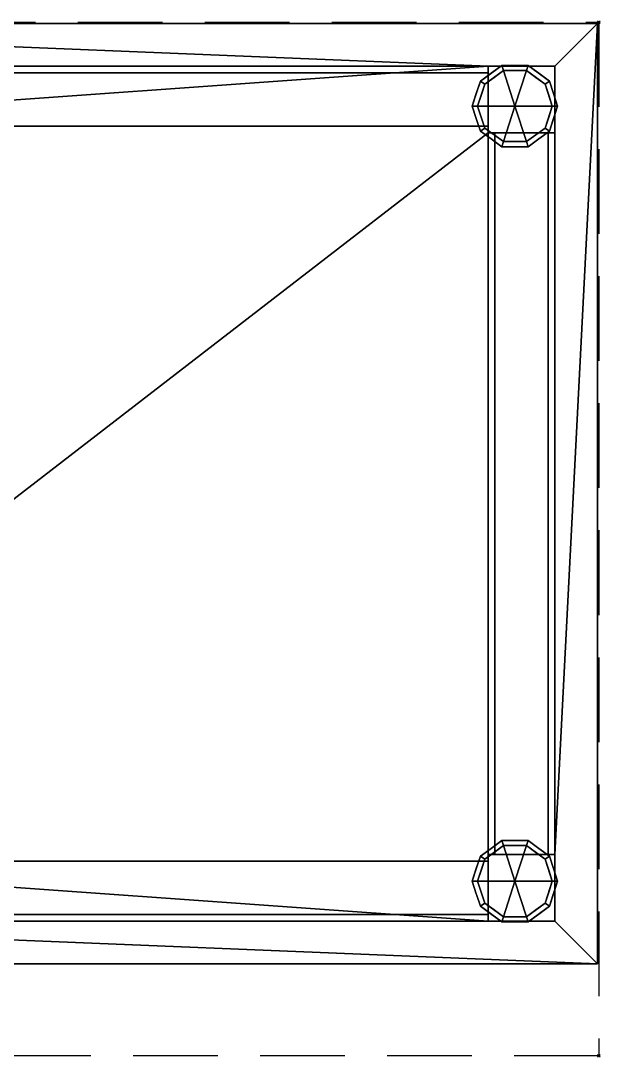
# Model space of a CAD drawing. Header units: millimetres. Extents: x -1 to 868, y -776 to 1.
# Drawn here: x 434 to 868, y -776 to 1 of the extents above; entities that cross this region are included whole.
import ezdxf

# ---------------------------------------------------------------- set-up
doc = ezdxf.new("R2010")
doc.units = ezdxf.units.MM
doc.header["$PDMODE"] = 35
doc.linetypes.add('NASCOSTA', pattern=[9.525, 6.35, -3.175])
for name, color, linetype in [('PQ_200_2D', 1, 'Continuous'), ('PQ_200_3D', 1, 'Continuous'), ('PQ_INS_3D', 3, 'Continuous')]:
    doc.layers.add(name, color=color, linetype=linetype)

msp = doc.modelspace()

# ---------------------------------------------------------------- linework, layer by layer
at = {"layer": 'PQ_200_2D', "color": 7, "linetype": 'NASCOSTA', "ltscale": 10}
for p, q in [((0, 0), (867, 0)), ((867, 0), (867, -775)), ((867, -775), (0, -775))]:
    msp.add_line(p, q, dxfattribs=at)
at = {"layer": 'PQ_INS_3D'}
for p in [(867, 0), (867, -775)]:
    msp.add_point(p, dxfattribs=at)

# ---------------------------------------------------------------- meshes
at = {"layer": 'PQ_200_3D'}
mesh = msp.add_polyface(dxfattribs=at)
corners = [(866, -1, 202), (1, -1, 202), (1, -706, 202), (866, -706, 202), (834, -33, 202), (834, -83, 202), (784, -83, 202), (784, -33, 202), (834, -624, 202), (834, -674, 202), (784, -674, 202), (784, -624, 202), (83, -624, 202), (83, -674, 202), (33, -674, 202), (33, -624, 202), (33, -33, 202), (83, -33, 202), (83, -83, 202), (33, -83, 202)]
mesh.append_faces([[corners[k] for k in face] for face in [(18, 7, 17)]], dxfattribs={"vtx0": -1, "vtx1": -1})
mesh.append_faces([[corners[k] for k in face] for face in [(12, 18, 19, 15), (2, 14, 15, 1)]], dxfattribs={"vtx0": -1, "vtx2": -1})
mesh.append_faces([[corners[k] for k in face] for face in [(0, 4, 5, 8), (3, 9, 10, 13), (12, 10, 11, 6), (1, 16, 17, 7)]], dxfattribs={"vtx0": -1, "vtx2": -1, "vtx3": -1})
mesh.append_faces([[corners[k] for k in face] for face in [(12, 13, 10)]], dxfattribs={"vtx1": -1, "vtx2": -1})
mesh.append_faces([[corners[k] for k in face] for face in [(6, 7, 18, 12), (19, 16, 1, 15)]], dxfattribs={"vtx1": -1, "vtx2": -1, "vtx3": -1})
mesh.append_faces([[corners[k] for k in face] for face in [(7, 4, 0, 1), (5, 6, 11, 8), (8, 9, 3, 0), (13, 14, 2, 3)]], dxfattribs={"vtx1": -1, "vtx3": -1})
mesh = msp.add_polyface(dxfattribs=at)
corners = [(866, -706, 152), (1, -706, 152), (1, -1, 152), (866, -1, 152)]
mesh.append_faces([[corners[k] for k in face] for face in [(0, 1, 2, 3)]])
mesh = msp.add_polyface(dxfattribs=at)
corners = [(866, -1, 202), (866, -1, 152), (1, -1, 152), (1, -1, 202)]
mesh.append_faces([[corners[k] for k in face] for face in [(0, 1, 2, 3)]])
mesh = msp.add_polyface(dxfattribs=at)
corners = [(866, -706, 202), (866, -706, 152), (866, -1, 152), (866, -1, 202)]
mesh.append_faces([[corners[k] for k in face] for face in [(0, 1, 2, 3)]])
mesh = msp.add_polyface(dxfattribs=at)
corners = [(834, -83, 770), (834, -33, 770), (784, -33, 770), (784, -83, 770), (834, -674, 770), (834, -624, 770), (784, -624, 770), (784, -674, 770), (83, -674, 770), (83, -624, 770), (33, -624, 770), (33, -674, 770), (83, -33, 770), (33, -33, 770), (33, -83, 770), (83, -83, 770)]
mesh.append_faces([[corners[k] for k in face] for face in [(3, 0, 1, 2), (7, 4, 5, 6), (11, 8, 9, 10), (14, 15, 12, 13)]])
mesh = msp.add_polyface(dxfattribs=at)
corners = [(83, -78, 630), (83, -38, 630), (784, -38, 630), (784, -78, 630)]
mesh.append_faces([[corners[k] for k in face] for face in [(0, 1, 2, 3)]])
mesh = msp.add_polyface(dxfattribs=at)
corners = [(83, -38, 630), (83, -38, 670), (784, -38, 670), (784, -38, 630)]
mesh.append_faces([[corners[k] for k in face] for face in [(0, 1, 2, 3)]])
mesh = msp.add_polyface(dxfattribs=at)
corners = [(784, -78, 670), (784, -38, 670), (83, -38, 670), (83, -78, 670)]
mesh.append_faces([[corners[k] for k in face] for face in [(0, 1, 2, 3)]])
mesh = msp.add_polyface(dxfattribs=at)
corners = [(772, -63, 152), (778.11, -44.19, 152), (794.11, -32.57, 152), (813.89, -32.57, 152), (829.89, -44.19, 152), (836, -63, 152), (836, -63, 48), (829.89, -44.19, 48), (813.89, -32.57, 48), (794.11, -32.57, 48), (778.11, -44.19, 48), (772, -63, 48), (821.89, -38.38, 152), (821.89, -38.38, 48), (832.94, -53.6, 48), (832.94, -53.6, 152), (804, -32.57, 152), (804, -32.57, 48), (786.11, -38.38, 48), (786.11, -38.38, 152), (775.22, -53.08, 48), (775.06, -53.6, 152)]
mesh.append_faces([[corners[k] for k in face] for face in [(1, 20, 21), (11, 21, 20), (20, 1, 10)]], dxfattribs={"vtx0": -1, "vtx1": -1})
mesh.append_faces([[corners[k] for k in face] for face in [(2, 16, 17, 9), (13, 8, 3, 12), (4, 15, 14, 7), (7, 13, 12, 4), (9, 18, 19, 2), (16, 3, 8, 17), (1, 19, 18, 10)]], dxfattribs={"vtx1": -1, "vtx3": -1})
mesh.append_faces([[corners[k] for k in face] for face in [(5, 6, 14, 15), (11, 0, 21)]], dxfattribs={"vtx2": -1})
mesh = msp.add_polyface(dxfattribs=at)
corners = [(772, -63, 48), (778.11, -44.19, 48), (794.11, -32.57, 48), (813.89, -32.57, 48), (829.89, -44.19, 48), (836, -63, 48), (832, -63, 48), (826.65, -46.54, 48), (812.65, -36.37, 48), (795.35, -36.37, 48), (781.35, -46.54, 48), (776, -63, 48)]
mesh.append_faces([[corners[k] for k in face] for face in [(10, 1, 2, 9)]], dxfattribs={"vtx0": -1, "vtx2": -1})
mesh.append_faces([[corners[k] for k in face] for face in [(6, 7, 4, 5)]], dxfattribs={"vtx1": -1})
mesh.append_faces([[corners[k] for k in face] for face in [(8, 9, 2, 3), (7, 8, 3, 4)]], dxfattribs={"vtx1": -1, "vtx3": -1})
mesh.append_faces([[corners[k] for k in face] for face in [(11, 0, 1, 10)]], dxfattribs={"vtx2": -1})
mesh = msp.add_polyface(dxfattribs=at)
corners = [(776, -63, 48), (781.35, -46.54, 48), (795.35, -36.37, 48), (812.65, -36.37, 48), (826.65, -46.54, 48), (832, -63, 48), (832, -63), (826.65, -46.54), (812.65, -36.37), (795.35, -36.37), (781.35, -46.54), (776, -63), (819.65, -41.46), (819.65, -41.46, 48), (829.33, -54.77, 48), (829.33, -54.77), (804, -36.37, 48), (804, -36.37), (788.35, -41.46), (788.35, -41.46, 48), (778.86, -54.2), (778.67, -54.77, 48)]
mesh.append_faces([[corners[k] for k in face] for face in [(20, 1, 10), (1, 20, 21), (11, 21, 20)]], dxfattribs={"vtx0": -1, "vtx1": -1})
mesh.append_faces([[corners[k] for k in face] for face in [(4, 7, 12, 13), (13, 12, 8, 3), (14, 15, 7, 4)]], dxfattribs={"vtx0": -1, "vtx2": -1})
mesh.append_faces([[corners[k] for k in face] for face in [(18, 10, 1, 19), (17, 9, 2, 16), (9, 18, 19, 2), (16, 3, 8, 17)]], dxfattribs={"vtx1": -1, "vtx3": -1})
mesh.append_faces([[corners[k] for k in face] for face in [(5, 6, 15, 14), (11, 0, 21)]], dxfattribs={"vtx2": -1})
mesh = msp.add_polyface(dxfattribs=at)
corners = [(776, -63), (781.35, -46.54), (795.35, -36.37), (812.65, -36.37), (826.65, -46.54), (832, -63), (804, -63)]
mesh.append_faces([[corners[k] for k in face] for face in [(1, 2, 6, 0)]], dxfattribs={"vtx1": -1})
mesh.append_faces([[corners[k] for k in face] for face in [(2, 3, 6)]], dxfattribs={"vtx1": -1, "vtx2": -1})
mesh.append_faces([[corners[k] for k in face] for face in [(4, 5, 6, 3)]], dxfattribs={"vtx2": -1})
mesh = msp.add_polyface(dxfattribs=at)
corners = [(834, -33, 770), (834, -33, 202), (784, -33, 202), (784, -33, 770)]
mesh.append_faces([[corners[k] for k in face] for face in [(0, 1, 2, 3)]])
mesh = msp.add_polyface(dxfattribs=at)
corners = [(784, -83, 770), (784, -33, 770), (784, -33, 202), (784, -83, 202), (784, -78, 670), (784, -78, 630), (784, -38, 630), (784, -38, 670)]
mesh.append_faces([[corners[k] for k in face] for face in [(1, 7, 4, 0), (0, 4, 5, 3), (6, 2, 3, 5)]], dxfattribs={"vtx0": -1, "vtx2": -1})
mesh.append_faces([[corners[k] for k in face] for face in [(6, 7, 1, 2)]], dxfattribs={"vtx1": -1, "vtx3": -1})
mesh = msp.add_polyface(dxfattribs=at)
corners = [(834, -83, 770), (834, -83, 202), (834, -33, 202), (834, -33, 770)]
mesh.append_faces([[corners[k] for k in face] for face in [(0, 1, 2, 3)]])
mesh = msp.add_polyface(dxfattribs=at)
corners = [(836, -63, 152), (829.89, -81.81, 152), (813.89, -93.43, 152), (794.11, -93.43, 152), (778.11, -81.81, 152), (772, -63, 152), (772, -63, 48), (778.11, -81.81, 48), (794.11, -93.43, 48), (813.89, -93.43, 48), (829.89, -81.81, 48), (836, -63, 48), (775.22, -72.92, 152), (775.06, -72.4, 48), (786.11, -87.62, 48), (786.11, -87.62, 152), (804, -93.43, 152), (804, -93.43, 48), (821.89, -87.62, 48), (821.89, -87.62, 152), (832.78, -72.92, 48), (832.94, -72.4, 152)]
mesh.append_faces([[corners[k] for k in face] for face in [(13, 5, 6)]], dxfattribs={"vtx0": -1})
mesh.append_faces([[corners[k] for k in face] for face in [(7, 12, 13), (5, 13, 12), (1, 20, 21), (11, 21, 20), (20, 1, 10)]], dxfattribs={"vtx0": -1, "vtx1": -1})
mesh.append_faces([[corners[k] for k in face] for face in [(7, 4, 12)]], dxfattribs={"vtx0": -1, "vtx2": -1})
mesh.append_faces([[corners[k] for k in face] for face in [(15, 4, 7, 14), (3, 15, 14, 8), (17, 9, 2, 16), (19, 2, 9, 18), (18, 10, 1, 19), (16, 3, 8, 17)]], dxfattribs={"vtx1": -1, "vtx3": -1})
mesh.append_faces([[corners[k] for k in face] for face in [(11, 0, 21)]], dxfattribs={"vtx2": -1})
mesh = msp.add_polyface(dxfattribs=at)
corners = [(836, -63, 48), (829.89, -81.81, 48), (813.89, -93.43, 48), (794.11, -93.43, 48), (778.11, -81.81, 48), (772, -63, 48), (776, -63, 48), (781.35, -79.46, 48), (795.35, -89.63, 48), (812.65, -89.63, 48), (826.65, -79.46, 48), (832, -63, 48)]
mesh.append_faces([[corners[k] for k in face] for face in [(1, 10, 11, 0)]], dxfattribs={"vtx0": -1})
mesh.append_faces([[corners[k] for k in face] for face in [(3, 8, 9, 2), (2, 9, 10, 1)]], dxfattribs={"vtx0": -1, "vtx2": -1})
mesh.append_faces([[corners[k] for k in face] for face in [(3, 4, 7, 8)]], dxfattribs={"vtx1": -1, "vtx3": -1})
mesh.append_faces([[corners[k] for k in face] for face in [(4, 5, 6, 7)]], dxfattribs={"vtx3": -1})
mesh = msp.add_polyface(dxfattribs=at)
corners = [(832, -63, 48), (826.65, -79.46, 48), (812.65, -89.63, 48), (795.35, -89.63, 48), (781.35, -79.46, 48), (776, -63, 48), (776, -63), (781.35, -79.46), (795.35, -89.63), (812.65, -89.63), (826.65, -79.46), (832, -63), (788.35, -84.54, 48), (788.35, -84.54), (778.67, -71.23), (778.67, -71.23, 48), (804, -89.63, 48), (804, -89.63), (819.65, -84.54), (819.65, -84.54, 48), (829.14, -71.8), (829.33, -71.23, 48)]
mesh.append_faces([[corners[k] for k in face] for face in [(20, 1, 10), (1, 20, 21), (11, 21, 20)]], dxfattribs={"vtx0": -1, "vtx1": -1})
mesh.append_faces([[corners[k] for k in face] for face in [(2, 16, 17, 9), (13, 8, 3, 12), (4, 15, 14, 7), (7, 13, 12, 4), (16, 3, 8, 17), (19, 2, 9, 18), (1, 19, 18, 10)]], dxfattribs={"vtx1": -1, "vtx3": -1})
mesh.append_faces([[corners[k] for k in face] for face in [(11, 0, 21)]], dxfattribs={"vtx2": -1})
mesh.append_faces([[corners[k] for k in face] for face in [(15, 5, 6, 14)]], dxfattribs={"vtx3": -1})
mesh = msp.add_polyface(dxfattribs=at)
corners = [(832, -63), (826.65, -79.46), (812.65, -89.63), (795.35, -89.63), (781.35, -79.46), (776, -63), (804, -63)]
mesh.append_faces([[corners[k] for k in face] for face in [(3, 6, 2)]], dxfattribs={"vtx0": -1, "vtx1": -1})
mesh.append_faces([[corners[k] for k in face] for face in [(1, 2, 6, 0)]], dxfattribs={"vtx1": -1})
mesh.append_faces([[corners[k] for k in face] for face in [(4, 5, 6, 3)]], dxfattribs={"vtx2": -1})
mesh = msp.add_polyface(dxfattribs=at)
corners = [(83, -78, 670), (83, -78, 630), (784, -78, 630), (784, -78, 670)]
mesh.append_faces([[corners[k] for k in face] for face in [(0, 1, 2, 3)]])
mesh = msp.add_polyface(dxfattribs=at)
corners = [(834, -83, 770), (784, -83, 770), (784, -83, 202), (834, -83, 202), (829, -83, 630), (789, -83, 630), (789, -83, 670), (829, -83, 670)]
mesh.append_faces([[corners[k] for k in face] for face in [(1, 6, 7, 0), (0, 7, 4, 3), (5, 2, 3, 4)]], dxfattribs={"vtx0": -1, "vtx2": -1})
mesh.append_faces([[corners[k] for k in face] for face in [(5, 6, 1, 2)]], dxfattribs={"vtx1": -1, "vtx3": -1})
mesh = msp.add_polyface(dxfattribs=at)
corners = [(789, -83, 630), (829, -83, 630), (829, -624, 630), (789, -624, 630)]
mesh.append_faces([[corners[k] for k in face] for face in [(0, 1, 2, 3)]])
mesh = msp.add_polyface(dxfattribs=at)
corners = [(829, -83, 670), (789, -83, 670), (789, -624, 670), (829, -624, 670)]
mesh.append_faces([[corners[k] for k in face] for face in [(0, 1, 2, 3)]])
mesh = msp.add_polyface(dxfattribs=at)
corners = [(789, -624, 630), (789, -624, 670), (789, -83, 670), (789, -83, 630)]
mesh.append_faces([[corners[k] for k in face] for face in [(0, 1, 2, 3)]])
mesh = msp.add_polyface(dxfattribs=at)
corners = [(829, -83, 630), (829, -83, 670), (829, -624, 670), (829, -624, 630)]
mesh.append_faces([[corners[k] for k in face] for face in [(0, 1, 2, 3)]])
mesh = msp.add_polyface(dxfattribs=at)
corners = [(772, -644, 152), (778.11, -625.19, 152), (794.11, -613.57, 152), (813.89, -613.57, 152), (829.89, -625.19, 152), (836, -644, 152), (836, -644, 48), (829.89, -625.19, 48), (813.89, -613.57, 48), (794.11, -613.57, 48), (778.11, -625.19, 48), (772, -644, 48), (821.89, -619.38, 152), (821.89, -619.38, 48), (832.94, -634.6, 48), (832.94, -634.6, 152), (804, -613.57, 152), (804, -613.57, 48), (786.11, -619.38, 48), (786.11, -619.38, 152), (775.22, -634.08, 48), (775.06, -634.6, 152)]
mesh.append_faces([[corners[k] for k in face] for face in [(1, 20, 21), (11, 21, 20), (20, 1, 10)]], dxfattribs={"vtx0": -1, "vtx1": -1})
mesh.append_faces([[corners[k] for k in face] for face in [(2, 16, 17, 9), (13, 8, 3, 12), (4, 15, 14, 7), (7, 13, 12, 4), (9, 18, 19, 2), (16, 3, 8, 17), (1, 19, 18, 10)]], dxfattribs={"vtx1": -1, "vtx3": -1})
mesh.append_faces([[corners[k] for k in face] for face in [(5, 6, 14, 15), (11, 0, 21)]], dxfattribs={"vtx2": -1})
mesh = msp.add_polyface(dxfattribs=at)
corners = [(772, -644, 48), (778.11, -625.19, 48), (794.11, -613.57, 48), (813.89, -613.57, 48), (829.89, -625.19, 48), (836, -644, 48), (832, -644, 48), (826.65, -627.54, 48), (812.65, -617.37, 48), (795.35, -617.37, 48), (781.35, -627.54, 48), (776, -644, 48)]
mesh.append_faces([[corners[k] for k in face] for face in [(10, 1, 2, 9)]], dxfattribs={"vtx0": -1, "vtx2": -1})
mesh.append_faces([[corners[k] for k in face] for face in [(6, 7, 4, 5)]], dxfattribs={"vtx1": -1})
mesh.append_faces([[corners[k] for k in face] for face in [(8, 9, 2, 3), (7, 8, 3, 4)]], dxfattribs={"vtx1": -1, "vtx3": -1})
mesh.append_faces([[corners[k] for k in face] for face in [(11, 0, 1, 10)]], dxfattribs={"vtx2": -1})
mesh = msp.add_polyface(dxfattribs=at)
corners = [(776, -644, 48), (781.35, -627.54, 48), (795.35, -617.37, 48), (812.65, -617.37, 48), (826.65, -627.54, 48), (832, -644, 48), (832, -644), (826.65, -627.54), (812.65, -617.37), (795.35, -617.37), (781.35, -627.54), (776, -644), (819.65, -622.46), (819.65, -622.46, 48), (829.33, -635.77, 48), (829.33, -635.77), (804, -617.37, 48), (804, -617.37), (788.35, -622.46), (788.35, -622.46, 48), (778.86, -635.2), (778.67, -635.77, 48)]
mesh.append_faces([[corners[k] for k in face] for face in [(20, 1, 10), (1, 20, 21), (11, 21, 20)]], dxfattribs={"vtx0": -1, "vtx1": -1})
mesh.append_faces([[corners[k] for k in face] for face in [(4, 7, 12, 13), (13, 12, 8, 3), (14, 15, 7, 4)]], dxfattribs={"vtx0": -1, "vtx2": -1})
mesh.append_faces([[corners[k] for k in face] for face in [(18, 10, 1, 19), (17, 9, 2, 16), (9, 18, 19, 2), (16, 3, 8, 17)]], dxfattribs={"vtx1": -1, "vtx3": -1})
mesh.append_faces([[corners[k] for k in face] for face in [(5, 6, 15, 14), (11, 0, 21)]], dxfattribs={"vtx2": -1})
mesh = msp.add_polyface(dxfattribs=at)
corners = [(776, -644), (781.35, -627.54), (795.35, -617.37), (812.65, -617.37), (826.65, -627.54), (832, -644), (804, -644)]
mesh.append_faces([[corners[k] for k in face] for face in [(1, 2, 6, 0)]], dxfattribs={"vtx1": -1})
mesh.append_faces([[corners[k] for k in face] for face in [(2, 3, 6)]], dxfattribs={"vtx1": -1, "vtx2": -1})
mesh.append_faces([[corners[k] for k in face] for face in [(4, 5, 6, 3)]], dxfattribs={"vtx2": -1})
mesh = msp.add_polyface(dxfattribs=at)
corners = [(83, -669, 630), (83, -629, 630), (784, -629, 630), (784, -669, 630)]
mesh.append_faces([[corners[k] for k in face] for face in [(0, 1, 2, 3)]])
mesh = msp.add_polyface(dxfattribs=at)
corners = [(83, -629, 630), (83, -629, 670), (784, -629, 670), (784, -629, 630)]
mesh.append_faces([[corners[k] for k in face] for face in [(0, 1, 2, 3)]])
mesh = msp.add_polyface(dxfattribs=at)
corners = [(784, -669, 670), (784, -629, 670), (83, -629, 670), (83, -669, 670)]
mesh.append_faces([[corners[k] for k in face] for face in [(0, 1, 2, 3)]])
mesh = msp.add_polyface(dxfattribs=at)
corners = [(784, -624, 770), (834, -624, 770), (834, -624, 202), (784, -624, 202), (789, -624, 630), (829, -624, 630), (829, -624, 670), (789, -624, 670)]
mesh.append_faces([[corners[k] for k in face] for face in [(1, 6, 7, 0), (0, 7, 4, 3), (5, 2, 3, 4)]], dxfattribs={"vtx0": -1, "vtx2": -1})
mesh.append_faces([[corners[k] for k in face] for face in [(5, 6, 1, 2)]], dxfattribs={"vtx1": -1, "vtx3": -1})
mesh = msp.add_polyface(dxfattribs=at)
corners = [(784, -674, 770), (784, -624, 770), (784, -624, 202), (784, -674, 202), (784, -669, 670), (784, -669, 630), (784, -629, 630), (784, -629, 670)]
mesh.append_faces([[corners[k] for k in face] for face in [(1, 7, 4, 0), (0, 4, 5, 3), (6, 2, 3, 5)]], dxfattribs={"vtx0": -1, "vtx2": -1})
mesh.append_faces([[corners[k] for k in face] for face in [(6, 7, 1, 2)]], dxfattribs={"vtx1": -1, "vtx3": -1})
mesh = msp.add_polyface(dxfattribs=at)
corners = [(834, -674, 770), (834, -674, 202), (834, -624, 202), (834, -624, 770)]
mesh.append_faces([[corners[k] for k in face] for face in [(0, 1, 2, 3)]])
mesh = msp.add_polyface(dxfattribs=at)
corners = [(836, -644, 152), (829.89, -662.81, 152), (813.89, -674.43, 152), (794.11, -674.43, 152), (778.11, -662.81, 152), (772, -644, 152), (772, -644, 48), (778.11, -662.81, 48), (794.11, -674.43, 48), (813.89, -674.43, 48), (829.89, -662.81, 48), (836, -644, 48), (775.22, -653.92, 152), (775.06, -653.4, 48), (786.11, -668.62, 48), (786.11, -668.62, 152), (804, -674.43, 152), (804, -674.43, 48), (821.89, -668.62, 48), (821.89, -668.62, 152), (832.78, -653.92, 48), (832.94, -653.4, 152)]
mesh.append_faces([[corners[k] for k in face] for face in [(13, 5, 6)]], dxfattribs={"vtx0": -1})
mesh.append_faces([[corners[k] for k in face] for face in [(7, 12, 13), (5, 13, 12), (1, 20, 21), (11, 21, 20), (20, 1, 10)]], dxfattribs={"vtx0": -1, "vtx1": -1})
mesh.append_faces([[corners[k] for k in face] for face in [(7, 4, 12)]], dxfattribs={"vtx0": -1, "vtx2": -1})
mesh.append_faces([[corners[k] for k in face] for face in [(15, 4, 7, 14), (3, 15, 14, 8), (17, 9, 2, 16), (19, 2, 9, 18), (18, 10, 1, 19), (16, 3, 8, 17)]], dxfattribs={"vtx1": -1, "vtx3": -1})
mesh.append_faces([[corners[k] for k in face] for face in [(11, 0, 21)]], dxfattribs={"vtx2": -1})
mesh = msp.add_polyface(dxfattribs=at)
corners = [(836, -644, 48), (829.89, -662.81, 48), (813.89, -674.43, 48), (794.11, -674.43, 48), (778.11, -662.81, 48), (772, -644, 48), (776, -644, 48), (781.35, -660.46, 48), (795.35, -670.63, 48), (812.65, -670.63, 48), (826.65, -660.46, 48), (832, -644, 48)]
mesh.append_faces([[corners[k] for k in face] for face in [(1, 10, 11, 0)]], dxfattribs={"vtx0": -1})
mesh.append_faces([[corners[k] for k in face] for face in [(3, 8, 9, 2), (2, 9, 10, 1)]], dxfattribs={"vtx0": -1, "vtx2": -1})
mesh.append_faces([[corners[k] for k in face] for face in [(3, 4, 7, 8)]], dxfattribs={"vtx1": -1, "vtx3": -1})
mesh.append_faces([[corners[k] for k in face] for face in [(4, 5, 6, 7)]], dxfattribs={"vtx3": -1})
mesh = msp.add_polyface(dxfattribs=at)
corners = [(832, -644, 48), (826.65, -660.46, 48), (812.65, -670.63, 48), (795.35, -670.63, 48), (781.35, -660.46, 48), (776, -644, 48), (776, -644), (781.35, -660.46), (795.35, -670.63), (812.65, -670.63), (826.65, -660.46), (832, -644), (788.35, -665.54, 48), (788.35, -665.54), (778.67, -652.23), (778.67, -652.23, 48), (804, -670.63, 48), (804, -670.63), (819.65, -665.54), (819.65, -665.54, 48), (829.14, -652.8), (829.33, -652.23, 48)]
mesh.append_faces([[corners[k] for k in face] for face in [(20, 1, 10), (1, 20, 21), (11, 21, 20)]], dxfattribs={"vtx0": -1, "vtx1": -1})
mesh.append_faces([[corners[k] for k in face] for face in [(2, 16, 17, 9), (13, 8, 3, 12), (4, 15, 14, 7), (7, 13, 12, 4), (16, 3, 8, 17), (19, 2, 9, 18), (1, 19, 18, 10)]], dxfattribs={"vtx1": -1, "vtx3": -1})
mesh.append_faces([[corners[k] for k in face] for face in [(11, 0, 21)]], dxfattribs={"vtx2": -1})
mesh.append_faces([[corners[k] for k in face] for face in [(15, 5, 6, 14)]], dxfattribs={"vtx3": -1})
mesh = msp.add_polyface(dxfattribs=at)
corners = [(832, -644), (826.65, -660.46), (812.65, -670.63), (795.35, -670.63), (781.35, -660.46), (776, -644), (804, -644)]
mesh.append_faces([[corners[k] for k in face] for face in [(3, 6, 2)]], dxfattribs={"vtx0": -1, "vtx1": -1})
mesh.append_faces([[corners[k] for k in face] for face in [(1, 2, 6, 0)]], dxfattribs={"vtx1": -1})
mesh.append_faces([[corners[k] for k in face] for face in [(4, 5, 6, 3)]], dxfattribs={"vtx2": -1})
mesh = msp.add_polyface(dxfattribs=at)
corners = [(83, -669, 670), (83, -669, 630), (784, -669, 630), (784, -669, 670)]
mesh.append_faces([[corners[k] for k in face] for face in [(0, 1, 2, 3)]])
mesh = msp.add_polyface(dxfattribs=at)
corners = [(784, -674, 770), (784, -674, 202), (834, -674, 202), (834, -674, 770)]
mesh.append_faces([[corners[k] for k in face] for face in [(0, 1, 2, 3)]])
mesh = msp.add_polyface(dxfattribs=at)
corners = [(1, -706, 202), (1, -706, 152), (866, -706, 152), (866, -706, 202)]
mesh.append_faces([[corners[k] for k in face] for face in [(0, 1, 2, 3)]])

doc.saveas('drawing.dxf')
